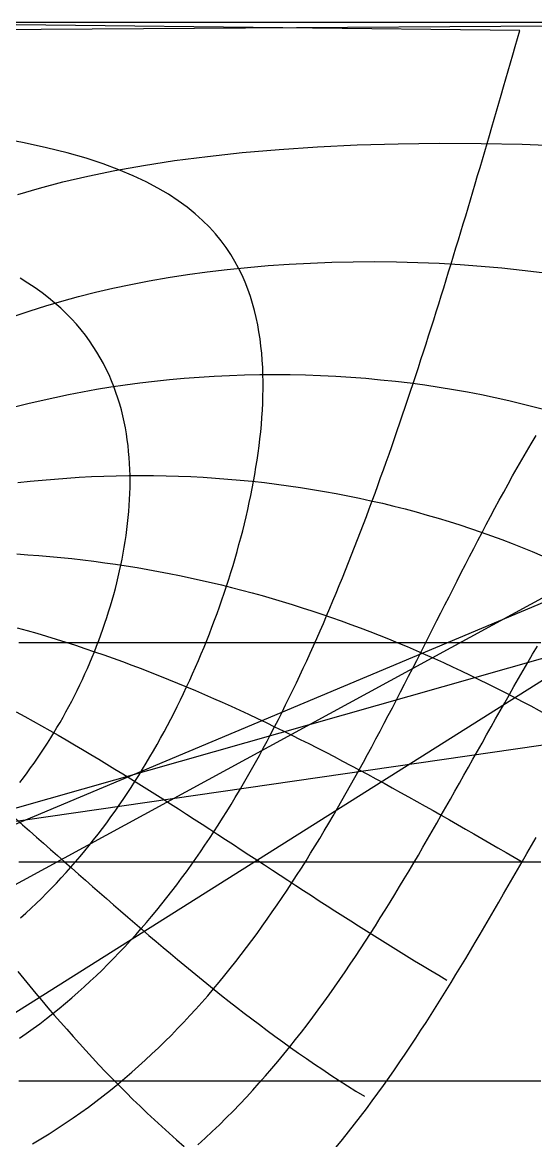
# Model space of a CAD drawing. Header units: millimetres. Extents: x -126 to 126, y -63 to 63.
# Drawn here: x 25.4 to 63.8, y -20.9 to 62.8 of the extents above; entities that cross this region are included whole.
import ezdxf

# ---------------------------------------------------------------- set-up
doc = ezdxf.new("R2010")
doc.units = ezdxf.units.MM
doc.layers.add('ENGRAVE', color=7, linetype='Continuous')
doc.layers.add('GUIDE', color=3, linetype='Continuous')

msp = doc.modelspace()

# ---------------------------------------------------------------- linework, layer by layer
at = {"layer": 'ENGRAVE'}
for points in [[(107.1178, 62.8319), (0, 62.1337)], [(44.2859, 10.1072), (44.5637, 10.6489), (44.8387, 11.1925), (45.1108, 11.7378), (45.3802, 12.2849), (45.6469, 12.8337), (45.911, 13.3842), (46.1725, 13.9363), (46.4314, 14.49), (46.688, 15.0453), (46.942, 15.6021), (47.1938, 16.1603), (47.4432, 16.72), (47.6904, 17.2811), (47.9353, 17.8436), (48.1781, 18.4074), (48.4187, 18.9725), (48.6573, 19.539), (48.8939, 20.1066), (49.1285, 20.6755), (49.3612, 21.2455), (49.5919, 21.8167), (49.8208, 22.3891), (50.048, 22.9625), (50.2733, 23.537), (50.4969, 24.1126), (50.7188, 24.6892), (50.9391, 25.2668), (51.1578, 25.8453), (51.3749, 26.4248), (51.5905, 27.0053), (51.8045, 27.5866), (52.0171, 28.1688), (52.2283, 28.7519), (52.4381, 29.3357), (52.6465, 29.9205), (52.8536, 30.506), (53.0594, 31.0922), (53.264, 31.6792), (53.4673, 32.267), (53.6694, 32.8554), (53.8703, 33.4446), (54.0701, 34.0344), (54.2689, 34.6249), (54.4665, 35.216), (54.6631, 35.8077), (54.8586, 36.4001), (55.0532, 36.993), (55.2468, 37.5865), (55.4395, 38.1805), (55.6312, 38.7751), (55.8221, 39.3702), (56.0122, 39.9658), (56.2014, 40.5618), (56.3897, 41.1584), (56.5774, 41.7554), (56.7642, 42.3528), (56.9503, 42.9507), (57.1358, 43.549), (57.3205, 44.1476), (57.5046, 44.7467), (57.688, 45.3461), (57.8709, 45.9459), (58.0531, 46.546), (58.2348, 47.1465), (58.416, 47.7472), (58.5966, 48.3483), (58.7768, 48.9497), (58.9564, 49.5513), (59.1356, 50.1532), (59.3144, 50.7553), (59.4928, 51.3577), (59.6708, 51.9603), (59.8484, 52.5631), (60.0256, 53.1662), (60.2026, 53.7694), (60.3792, 54.3727), (60.5556, 54.9763), (60.7317, 55.58), (60.9076, 56.1838), (61.0832, 56.7878), (61.2586, 57.3919), (61.4339, 57.996), (61.609, 58.6003), (61.7839, 59.2047), (61.9588, 59.8091), (62.1335, 60.4136), (62.3082, 61.0181), (62.4828, 61.6227), (62.6573, 62.2273), (9.3772, 62.8319)], [(37.6955, 13.088), (37.922, 13.5781), (38.1446, 14.0702), (38.3632, 14.5642), (38.578, 15.0601), (38.7889, 15.5579), (38.9959, 16.0574), (39.199, 16.5586), (39.3981, 17.0616), (39.5933, 17.5662), (39.7845, 18.0724), (39.9717, 18.5801), (40.1549, 19.0894), (40.334, 19.6002), (40.5091, 20.1123), (40.68, 20.6259), (40.8467, 21.1408), (41.0093, 21.657), (41.1675, 22.1744), (41.3214, 22.6931), (41.471, 23.213), (41.616, 23.7339), (41.7565, 24.256), (41.8924, 24.7791), (42.0235, 25.3033), (42.1499, 25.8284), (42.2713, 26.3544), (42.3876, 26.8813), (42.4988, 27.409), (42.6047, 27.9376), (42.7051, 28.4669), (42.7999, 28.9969), (42.8889, 29.5276), (42.9719, 30.0589), (43.0488, 30.5908), (43.1192, 31.1232), (43.183, 31.656), (43.24, 32.1894), (43.2898, 32.7231), (43.3321, 33.2571), (43.3667, 33.7914), (43.3932, 34.3259), (43.4111, 34.8606), (43.4202, 35.3953), (43.42, 35.9301), (43.4099, 36.4649), (43.3896, 36.9995), (43.3583, 37.534), (43.3156, 38.0682), (43.2607, 38.6021), (43.1929, 39.1355), (43.1115, 39.6684), (43.0155, 40.2007), (42.9041, 40.7322), (42.7761, 41.2629), (42.6305, 41.7925), (42.466, 42.3211), (42.2813, 42.8483), (42.0747, 43.3741), (41.8448, 43.8982), (41.5896, 44.4206), (41.3071, 44.9408), (40.995, 45.4588), (40.6509, 45.9742), (40.2719, 46.4867), (39.8551, 46.996), (39.3969, 47.5017), (38.8936, 48.0034), (38.3409, 48.5006), (37.7341, 48.9927), (37.0679, 49.4792), (36.3364, 49.9594), (35.5332, 50.4324), (34.651, 50.8974), (33.682, 51.3534), (32.6175, 51.7991), (31.448, 52.2332), (30.1636, 52.6543), (28.7537, 53.0605), (27.2073, 53.4498), (25.514, 53.8202), (23.6636, 54.169)], [(25.0565, 49.9381), (26.6749, 50.422), (28.4173, 50.8853), (30.2924, 51.3257), (32.308, 51.7403), (34.4705, 52.1262), (36.7838, 52.4802), (39.2488, 52.7989), (41.862, 53.0787), (44.6147, 53.3164), (47.492, 53.5087), (50.4729, 53.6526), (53.5305, 53.746), (56.6328, 53.7872), (59.7451, 53.7756), (62.8319, 53.7112)], [(62.8319, 53.7112), (65.8593, 53.5954)], [(24.8568, 40.8619), (25.9838, 41.2449), (27.1467, 41.6135), (28.3459, 41.9668), (29.5818, 42.3041), (30.8542, 42.6246), (32.1629, 42.9274), (33.5075, 43.2118), (34.8872, 43.4769), (36.3007, 43.722), (37.7467, 43.9461), (39.2231, 44.1487), (40.7278, 44.3289), (42.2582, 44.4861), (43.8112, 44.6197), (45.3837, 44.7291), (46.972, 44.814), (48.5721, 44.874), (50.1802, 44.9089), (51.792, 44.9184), (53.4033, 44.9025), (55.0098, 44.8614), (56.6073, 44.7951), (58.192, 44.704), (59.7599, 44.5885), (61.3076, 44.449), (62.8319, 44.2859)], [(30.7843, 15.7226), (30.951, 16.1443), (31.1131, 16.5677), (31.2704, 16.9928), (31.423, 17.4196), (31.5708, 17.8479), (31.7137, 18.2779), (31.8517, 18.7093), (31.9846, 19.1421), (32.1125, 19.5764), (32.2353, 20.0119), (32.3529, 20.4487), (32.4652, 20.8867), (32.572, 21.3259), (32.6734, 21.7661), (32.7693, 22.2073), (32.8594, 22.6495), (32.9438, 23.0926), (33.0223, 23.5366), (33.0947, 23.9813), (33.161, 24.4267), (33.2211, 24.8728), (33.2746, 25.3194), (33.3216, 25.7666), (33.3619, 26.2142), (33.3952, 26.6622), (33.4214, 27.1104), (33.4403, 27.5589), (33.4518, 28.0076), (33.4555, 28.4563), (33.4513, 28.9051), (33.439, 29.3537), (33.4182, 29.8022), (33.3888, 30.2504), (33.3504, 30.6983), (33.3028, 31.1458), (33.2456, 31.5927), (33.1785, 32.039), (33.1012, 32.4845), (33.0133, 32.9292), (32.9145, 33.373), (32.8042, 33.8157), (32.6822, 34.2571), (32.5479, 34.6973), (32.4008, 35.136), (32.2406, 35.5731), (32.0666, 36.0084), (31.8783, 36.4418), (31.6751, 36.8732), (31.4564, 37.3023), (31.2215, 37.729), (30.9698, 38.1531), (30.7006, 38.5744), (30.4132, 38.9927), (30.1067, 39.4077), (29.7803, 39.8192), (29.4332, 40.2269), (29.0646, 40.6307), (28.6734, 41.0302), (28.2588, 41.425), (27.8198, 41.815), (27.3554, 42.1997), (26.8646, 42.5789), (26.3463, 42.952), (25.7994, 43.3188), (25.2229, 43.6789)], [(62.8319, 44.2859), (64.3297, 44.1001)], [(105.9085, 39.7297), (-19.2427, -39.0915)], [(24.7966, 34.0423), (25.7877, 34.2946), (26.7929, 34.5347), (27.812, 34.762), (28.8445, 34.9764), (29.8899, 35.1776), (30.9477, 35.3651), (32.0171, 35.5388), (33.0976, 35.6983), (34.1883, 35.8434), (35.2885, 35.9739), (36.3972, 36.0896), (37.5135, 36.1901), (38.6365, 36.2755), (39.765, 36.3455), (40.8981, 36.4), (42.0346, 36.4388), (43.1733, 36.462), (44.3132, 36.4695), (45.453, 36.4613), (46.5916, 36.4373), (47.728, 36.3977), (48.8608, 36.3425), (49.9891, 36.2718), (51.1118, 36.1857), (52.2278, 36.0844), (53.3361, 35.968), (54.4359, 35.8368), (55.5261, 35.691), (56.6061, 35.5308), (57.675, 35.3565), (58.7322, 35.1683), (59.777, 34.9665), (60.8088, 34.7515), (61.8273, 34.5235), (62.8319, 34.2829)], [(62.8319, 34.2829), (63.8222, 34.03), (64.7981, 33.765), (65.7592, 33.4885), (66.7054, 33.2006), (67.6366, 32.9018), (68.5526, 32.5923), (69.4534, 32.2726), (70.3392, 31.9429), (71.2098, 31.6035), (72.0655, 31.2548), (72.9062, 30.8971), (73.7323, 30.5308), (74.5439, 30.1561), (75.3412, 29.7733), (76.1244, 29.3827), (76.8938, 28.9846), (77.6496, 28.5794), (78.3922, 28.1671), (79.1217, 27.7482), (79.8386, 27.3229), (80.5431, 26.8913), (81.2355, 26.4539), (-43.7476, -26.0107)], [(90.9871, 34.2197), (-33.9843, -33.6924)], [(50.6179, 6.8742), (50.9345, 7.4515), (51.2492, 8.0303), (51.5624, 8.6104), (51.8739, 9.1918), (52.184, 9.7745), (52.4928, 10.3584), (52.8003, 10.9435), (53.1067, 11.5297), (53.4122, 12.1171), (53.7167, 12.7056), (54.0205, 13.295), (54.3237, 13.8855), (54.6263, 14.477), (54.9286, 15.0694), (55.2306, 15.6626), (55.5325, 16.2568), (55.8343, 16.8518), (56.1363, 17.4475), (56.4386, 18.044), (56.7413, 18.6413), (57.0445, 19.2392), (57.3485, 19.8378), (57.6533, 20.4371), (57.9592, 21.0369), (58.2662, 21.6373), (58.5746, 22.2382), (58.8846, 22.8397), (59.1963, 23.4415), (59.5099, 24.0439), (59.8257, 24.6466), (60.1439, 25.2496), (60.4646, 25.853), (60.7881, 26.4567), (61.1147, 27.0606), (61.4447, 27.6648), (61.7782, 28.2691), (62.1157, 28.8735), (62.4574, 29.4781), (62.8037, 30.0827), (63.1549, 30.6873), (63.5114, 31.2918), (63.8736, 31.8963)], [(25.0506, 28.377), (25.9621, 28.4775), (26.8774, 28.5677), (27.7961, 28.6475), (28.7177, 28.7168), (29.642, 28.7756), (30.5684, 28.8237), (31.4965, 28.8612), (32.426, 28.888), (33.3563, 28.904), (34.2871, 28.9094), (35.2178, 28.9039), (36.1482, 28.8878), (37.0776, 28.8609), (38.0057, 28.8233), (38.9321, 28.7751), (39.8563, 28.7162), (40.7779, 28.6468), (41.6966, 28.567), (42.6118, 28.4767), (43.5233, 28.3761), (44.4307, 28.2653), (45.3336, 28.1443), (46.2317, 28.0134), (47.1246, 27.8726), (48.0122, 27.722), (48.894, 27.5618), (49.7698, 27.3921), (50.6395, 27.2132), (51.5027, 27.025), (52.3592, 26.8278), (53.209, 26.6217), (54.0517, 26.407), (54.8874, 26.1837), (55.7157, 25.9521), (56.5367, 25.7123), (57.3502, 25.4644), (58.1562, 25.2088), (58.9546, 24.9454), (59.7454, 24.6746), (60.5285, 24.3965), (61.304, 24.1113), (62.0717, 23.8191), (62.8319, 23.5201)], [(62.8319, 23.5201), (63.5844, 23.2145), (64.3293, 22.9025), (65.0667, 22.5843), (65.7966, 22.26), (66.5192, 21.9297), (67.2344, 21.5937), (67.9424, 21.2521), (68.6433, 20.9051), (69.3371, 20.5529), (70.0241, 20.1955), (70.7042, 19.8332), (71.3777, 19.4661), (72.0446, 19.0944), (72.7051, 18.7182), (73.3593, 18.3376), (74.0074, 17.9528), (-51.0142, -17.564)], [(24.9726, 23.0353), (25.8021, 22.9809), (26.63, 22.9186), (27.4562, 22.8486), (28.2804, 22.7708), (29.1024, 22.6853), (29.9222, 22.5922), (30.7394, 22.4916), (31.5539, 22.3834), (32.3656, 22.2678), (33.1742, 22.1448), (33.9797, 22.0145), (34.7819, 21.8771), (35.5807, 21.7325), (36.3759, 21.5809), (37.1674, 21.4223), (37.9552, 21.2569), (38.739, 21.0848), (39.5188, 20.906), (40.2946, 20.7207), (41.0662, 20.529), (41.8336, 20.3309), (42.5967, 20.1266), (43.3554, 19.9162), (44.1098, 19.6997), (44.8597, 19.4774), (45.6052, 19.2493), (46.3462, 19.0156), (47.0827, 18.7762), (47.8147, 18.5315), (48.5421, 18.2814), (49.2651, 18.0261), (49.9836, 17.7658), (50.6976, 17.5004), (51.4071, 17.2302), (52.1123, 16.9552), (52.813, 16.6757), (53.5093, 16.3916), (54.2014, 16.103), (54.8891, 15.8103), (55.5727, 15.5133), (56.2521, 15.2122), (56.9274, 14.9073), (57.5986, 14.5984), (58.2659, 14.2859), (58.9293, 13.9697), (59.5888, 13.65), (60.2446, 13.3268), (60.8967, 13.0004), (61.5453, 12.6708), (62.1903, 12.3381), (62.8319, 12.0024)], [(25.0014, 17.5154), (25.7367, 17.3085), (26.4686, 17.0966), (27.1968, 16.8796), (27.9215, 16.6577), (28.6426, 16.4309), (29.3601, 16.1994), (30.074, 15.9633), (30.7843, 15.7226), (31.4911, 15.4775), (32.1943, 15.2281), (32.894, 14.9744), (33.5902, 14.7166), (34.2829, 14.4547), (34.9721, 14.1889), (35.658, 13.9192), (36.3405, 13.6458), (37.0196, 13.3687), (37.6955, 13.088), (38.3681, 12.8039), (39.0376, 12.5165), (39.7039, 12.2258), (40.3672, 11.9319), (41.0274, 11.6349), (41.6848, 11.335), (42.3392, 11.0321), (42.9908, 10.7265), (43.6397, 10.4182), (44.2859, 10.1072), (44.9296, 9.7938), (45.5707, 9.4779), (46.2093, 9.1597), (46.8456, 8.8392), (47.4796, 8.5166), (48.1113, 8.1919), (48.741, 7.8652), (49.3685, 7.5366), (49.9941, 7.2063), (50.6179, 6.8742), (51.2398, 6.5405), (51.86, 6.2052), (52.4786, 5.8685), (53.0956, 5.5303), (53.7112, 5.1909), (54.3255, 4.8503), (54.9384, 4.5086), (55.5502, 4.1658), (56.1609, 3.822), (56.7705, 3.4773), (57.3793, 3.1319), (57.9872, 2.7857), (58.5944, 2.4389), (59.2009, 2.0915), (59.8069, 1.7437), (60.4125, 1.3954), (61.0176, 1.0468), (61.6225, 0.698), (62.2272, 0.3491), (62.8319, 0)], [(25.1327, 16.4061), (25.8309, 16.4061), (26.529, 16.4061), (27.2271, 16.4061), (27.9253, 16.4061), (28.6234, 16.4061), (29.3215, 16.4061), (30.0197, 16.4061), (30.7178, 16.4061), (31.4159, 16.4061), (32.1141, 16.4061), (32.8122, 16.4061), (33.5103, 16.4061), (34.2085, 16.4061), (34.9066, 16.4061), (35.6047, 16.4061), (36.3028, 16.4061), (37.001, 16.4061), (37.6991, 16.4061), (38.3972, 16.4061), (39.0954, 16.4061), (39.7935, 16.4061), (40.4916, 16.4061), (41.1898, 16.4061), (41.8879, 16.4061), (42.586, 16.4061), (43.2842, 16.4061), (43.9823, 16.4061), (44.6804, 16.4061), (45.3786, 16.4061), (46.0767, 16.4061), (46.7748, 16.4061), (47.473, 16.4061), (48.1711, 16.4061), (48.8692, 16.4061), (49.5674, 16.4061), (50.2655, 16.4061), (50.9636, 16.4061), (51.6617, 16.4061), (52.3599, 16.4061), (53.058, 16.4061), (53.7561, 16.4061), (54.4543, 16.4061), (55.1524, 16.4061), (55.8505, 16.4061), (56.5487, 16.4061), (57.2468, 16.4061), (57.9449, 16.4061), (58.6431, 16.4061), (59.3412, 16.4061), (60.0393, 16.4061), (60.7375, 16.4061), (61.4356, 16.4061), (62.1337, 16.4061), (62.8319, 16.4061)], [(56.7705, 3.4773), (57.1112, 4.0754), (57.4511, 4.6742), (57.7903, 5.2737), (58.1291, 5.8738), (58.4675, 6.4745), (58.8058, 7.0758), (59.144, 7.6776), (59.4823, 8.2798), (59.821, 8.8825), (60.16, 9.4856), (60.4996, 10.089), (60.84, 10.6927), (61.1813, 11.2967), (61.5237, 11.9009), (61.8674, 12.5052), (62.2125, 13.1097), (62.5592, 13.7143), (62.9078, 14.3189), (63.2583, 14.9234), (63.611, 15.528), (63.9661, 16.1324)], [(62.8319, 16.4061), (63.53, 16.4061), (64.2281, 16.4061)], [(25.1943, 5.9322), (25.4683, 6.2901), (25.7383, 6.6512), (26.0041, 7.0155), (26.2658, 7.383), (26.5234, 7.7537), (26.7769, 8.1273), (27.0262, 8.504), (27.2713, 8.8835), (27.5123, 9.266), (27.7491, 9.6512), (27.9816, 10.0391), (28.21, 10.4297), (28.4341, 10.8229), (28.6539, 11.2187), (28.8695, 11.6169), (29.0808, 12.0176), (29.2877, 12.4206), (29.4903, 12.8259), (29.6885, 13.2335), (29.8824, 13.6432), (30.0718, 14.0551), (30.2567, 14.469), (30.4371, 14.885), (30.613, 15.3028), (30.7843, 15.7226)], [(25.2467, -4.2094), (25.645, -3.8502), (26.0384, -3.4862), (26.4272, -3.1175), (26.8111, -2.7442), (27.1904, -2.3664), (27.565, -1.9841), (27.9349, -1.5975), (28.3001, -1.2067), (28.6607, -0.8116), (29.0168, -0.4125), (29.3682, -0.0094), (29.7151, 0.3976), (30.0575, 0.8085), (30.3954, 1.2231), (30.7288, 1.6414), (31.0578, 2.0633), (31.3824, 2.4887), (31.7027, 2.9176), (32.0186, 3.3498), (32.3301, 3.7854), (32.6374, 4.2241), (32.9405, 4.6661), (33.2393, 5.1111), (33.5339, 5.5592), (33.8243, 6.0102), (34.1106, 6.4641), (34.3927, 6.9208), (34.6708, 7.3803), (34.9448, 7.8425), (35.2147, 8.3073), (35.4807, 8.7747), (35.7426, 9.2447), (36.0005, 9.7171), (36.2544, 10.1918), (36.5044, 10.669), (36.7505, 11.1484), (36.9926, 11.6301), (37.2308, 12.114), (37.4651, 12.6), (37.6955, 13.088)], [(62.8319, 12.0024), (63.4701, 11.6638), (64.1051, 11.3224), (64.7369, 10.9783), (65.3657, 10.6316), (65.9915, 10.2825), (66.6145, 9.9309), (67.2346, 9.577), (67.8521, 9.221), (-57.1967, -8.8628)], [(24.9323, 11.2229), (25.5633, 10.8781), (26.1912, 10.5307), (26.8162, 10.1808), (27.4383, 9.8286), (28.0577, 9.4741), (28.6744, 9.1174), (29.2885, 8.7586), (29.9002, 8.3979), (30.5096, 8.0352), (31.1167, 7.6707), (31.7217, 7.3045), (32.3246, 6.9367), (32.9255, 6.5674), (33.5247, 6.1965), (34.122, 5.8244), (34.7178, 5.4509), (35.312, 5.0763), (35.9049, 4.7005), (36.4964, 4.3238), (37.0866, 3.9461), (37.6758, 3.5675), (38.264, 3.1882), (38.8513, 2.8082), (39.4378, 2.4276), (40.0237, 2.0464), (40.6089, 1.6649), (41.1937, 1.2829), (41.7782, 0.9007), (42.3623, 0.5183), (42.9464, 0.1358), (43.5304, -0.2467), (44.1145, -0.6292), (44.6987, -1.0115), (45.2832, -1.3936), (45.8682, -1.7755), (46.4536, -2.1569), (47.0396, -2.5379), (47.6263, -2.9184), (48.2139, -3.2982), (48.8023, -3.6773), (49.3918, -4.0556), (49.9825, -4.4331), (50.5743, -4.8095), (51.1675, -5.185), (51.7622, -5.5593), (52.3584, -5.9324), (52.9563, -6.3041), (53.556, -6.6745), (54.1575, -7.0435), (54.761, -7.4108), (55.3665, -7.7765), (55.9743, -8.1405), (56.5843, -8.5026), (57.1967, -8.8628)], [(25.1693, -13.2207), (25.6829, -12.8618), (26.19, -12.4966), (26.6908, -12.1255), (27.1853, -11.7484), (27.6734, -11.3655), (28.1554, -10.977), (28.6311, -10.583), (29.1007, -10.1836), (29.5643, -9.7789), (30.0218, -9.3691), (30.4734, -8.9542), (30.9192, -8.5344), (31.3591, -8.1099), (31.7933, -7.6807), (32.2219, -7.2469), (32.6449, -6.8086), (33.0625, -6.366), (33.4746, -5.9192), (33.8813, -5.4682), (34.2829, -5.0131), (34.6792, -4.5541), (35.0705, -4.0913), (35.4568, -3.6247), (35.8381, -3.1544), (36.2146, -2.6806), (36.5864, -2.2032), (36.9535, -1.7225), (37.316, -1.2384), (37.6739, -0.7511), (38.0275, -0.2606), (38.3767, 0.233), (38.7216, 0.7295), (39.0623, 1.229), (39.3989, 1.7314), (39.7315, 2.2366), (40.0602, 2.7445), (40.3849, 3.2551), (40.7058, 3.7682), (41.023, 4.2839), (41.3366, 4.8021), (41.6465, 5.3227), (41.9529, 5.8456), (42.2559, 6.3708), (42.5555, 6.8983), (42.8518, 7.4279), (43.1449, 7.9597), (43.4348, 8.4936), (43.7215, 9.0295), (44.0052, 9.5674), (44.2859, 10.1072)], [(26.1542, -21.1132), (26.7784, -20.7417), (27.3934, -20.3628), (27.9993, -19.9769), (28.5961, -19.5839), (29.1841, -19.1842), (29.7631, -18.778), (30.3335, -18.3653), (30.8953, -17.9464), (31.4486, -17.5215), (31.9936, -17.0908), (32.5305, -16.6543), (33.0592, -16.2123), (33.5801, -15.7649), (34.0933, -15.3123), (34.5988, -14.8547), (35.0969, -14.3921), (35.5877, -13.9247), (36.0714, -13.4527), (36.5481, -12.9762), (37.0179, -12.4954), (37.4812, -12.0103), (37.9378, -11.521), (38.3882, -11.0278), (38.8323, -10.5307), (39.2704, -10.0298), (39.7025, -9.5253), (40.129, -9.0173), (40.5498, -8.5057), (40.9652, -7.9909), (41.3753, -7.4728), (41.7802, -6.9516), (42.1801, -6.4273), (42.5751, -5.9), (42.9654, -5.3699), (43.3511, -4.8369), (43.7323, -4.3013), (44.1093, -3.763), (44.482, -3.2222), (44.8507, -2.6789), (45.2154, -2.1331), (45.5764, -1.5851), (45.9336, -1.0347), (46.2874, -0.4822), (46.6377, 0.0725), (46.9847, 0.6292), (47.3285, 1.188), (47.6693, 1.7487), (48.0071, 2.3113), (48.3421, 2.8758), (48.6744, 3.442), (49.0041, 4.01), (49.3314, 4.5797), (49.6562, 5.151), (49.9789, 5.7239), (50.2994, 6.2983), (50.6179, 6.8742)], [(38.5339, -21.2044), (39.0804, -20.7056), (39.6174, -20.2022), (40.1452, -19.6945), (40.6641, -19.1824), (41.1744, -18.6663), (41.6763, -18.1462), (42.1701, -17.6224), (42.656, -17.0948), (43.1344, -16.5638), (43.6055, -16.0293), (44.0695, -15.4916), (44.5267, -14.9508), (44.9773, -14.4069), (45.4215, -13.8601), (45.8596, -13.3105), (46.2917, -12.7582), (46.7182, -12.2032), (47.1392, -11.6458), (47.555, -11.0859), (47.9656, -10.5237), (48.3714, -9.9593), (48.7726, -9.3927), (49.1692, -8.8241), (49.5616, -8.2534), (49.9498, -7.6808), (50.3342, -7.1064), (50.7148, -6.5302), (51.0918, -5.9523), (51.4654, -5.3727), (51.8358, -4.7916), (52.2031, -4.2089), (52.5675, -3.6248), (52.9292, -3.0394), (53.2883, -2.4525), (53.6449, -1.8644), (53.9993, -1.2751), (54.3515, -0.6846), (54.7018, -0.093), (55.0503, 0.4997), (55.3971, 1.0934), (55.7423, 1.688), (56.0863, 2.2836), (56.4289, 2.8801), (56.7705, 3.4773)], [(24.8734, 3.2299), (25.4, 2.7698), (25.9257, 2.3093), (26.4507, 1.8483), (26.9752, 1.387), (27.4992, 0.9255), (28.023, 0.4638), (28.5466, 0.0021), (29.0702, -0.4597), (29.594, -0.9214), (30.118, -1.3829), (30.6425, -1.8442), (31.1675, -2.3051), (31.6932, -2.7657), (32.2198, -3.2258), (32.7473, -3.6853), (33.276, -4.1442), (33.8059, -4.6024), (34.3372, -5.0598), (34.8701, -5.5163), (35.4046, -5.9718), (35.941, -6.4262), (36.4794, -6.8796), (37.0198, -7.3317), (37.5626, -7.7825), (38.1078, -8.2318), (38.6555, -8.6797), (39.2059, -9.126), (39.7592, -9.5706), (40.3155, -10.0135), (40.8749, -10.4545), (41.4376, -10.8935), (42.0038, -11.3305), (42.5736, -11.7653), (43.1472, -12.1978), (43.7246, -12.6279), (44.3061, -13.0556), (44.8918, -13.4807), (45.4819, -13.9031), (46.0765, -14.3227), (46.6758, -14.7393), (47.2799, -15.153), (47.889, -15.5634), (48.5032, -15.9706), (49.1227, -16.3744), (49.7476, -16.7746), (50.378, -17.1712), (51.0142, -17.564)], [(62.8319, 0), (63.1809, 0.6046), (63.5302, 1.2091), (63.8798, 1.8136)], [(25.1327, 0), (25.8309, 0), (26.529, 0), (27.2271, 0), (27.9253, 0), (28.6234, 0), (29.3215, 0), (30.0197, 0), (30.7178, 0), (31.4159, 0), (32.1141, 0), (32.8122, 0), (33.5103, 0), (34.2085, 0), (34.9066, 0), (35.6047, 0), (36.3028, 0), (37.001, 0), (37.6991, 0), (38.3972, 0), (39.0954, 0), (39.7935, 0), (40.4916, 0), (41.1898, 0), (41.8879, 0), (42.586, 0), (43.2842, 0), (43.9823, 0), (44.6804, 0), (45.3786, 0), (46.0767, 0), (46.7748, 0), (47.473, 0), (48.1711, 0), (48.8692, 0), (49.5674, 0), (50.2655, 0), (50.9636, 0), (51.6617, 0), (52.3599, 0), (53.058, 0), (53.7561, 0), (54.4543, 0), (55.1524, 0), (55.8505, 0), (56.5487, 0), (57.2468, 0), (57.9449, 0), (58.6431, 0), (59.3412, 0), (60.0393, 0), (60.7375, 0), (61.4356, 0), (62.1337, 0), (62.8319, 0)], [(48.8939, -21.3626), (49.3612, -20.7932), (49.8208, -20.2214), (50.2733, -19.6474), (50.7188, -19.0713), (51.1578, -18.4933), (51.5905, -17.9133), (52.0171, -17.3315), (52.4381, -16.7481), (52.8536, -16.163), (53.264, -15.5763), (53.6694, -14.9882), (54.0701, -14.3987), (54.4665, -13.8079), (54.8586, -13.2159), (55.2468, -12.6227), (55.6312, -12.0284), (56.0122, -11.4331), (56.3897, -10.8367), (56.7642, -10.2395), (57.1358, -9.6414), (57.5046, -9.0426), (57.8709, -8.443), (58.2348, -7.8427), (58.5966, -7.2418), (58.9564, -6.6403), (59.3144, -6.0383), (59.6708, -5.4358), (60.0256, -4.8328), (60.3792, -4.2296), (60.7317, -3.6259), (61.0832, -3.022), (61.4339, -2.4179), (61.7839, -1.8136), (62.1335, -1.2091), (62.4828, -0.6046), (62.8319, 0)], [(62.8319, 0), (63.53, 0), (64.2281, 0)], [(25.0407, -8.2298), (25.4881, -8.7739), (25.9383, -9.317), (26.3913, -9.859), (26.8475, -10.3997), (27.3069, -10.9391), (27.7699, -11.4771), (28.2365, -12.0137), (28.707, -12.5487), (29.1816, -13.0821), (29.6605, -13.6137), (30.1439, -14.1436), (30.6321, -14.6715), (31.1252, -15.1974), (31.6235, -15.7211), (32.1273, -16.2427), (32.6367, -16.7619), (33.1521, -17.2787), (33.6735, -17.7929), (34.2015, -18.3045), (34.736, -18.8133), (35.2776, -19.3191), (35.8263, -19.8219), (36.3825, -20.3215), (36.9465, -20.8178), (37.5185, -21.3105)], [(25.1327, -16.4061), (25.8309, -16.4061), (26.529, -16.4061), (27.2271, -16.4061), (27.9253, -16.4061), (28.6234, -16.4061), (29.3215, -16.4061), (30.0197, -16.4061), (30.7178, -16.4061), (31.4159, -16.4061), (32.1141, -16.4061), (32.8122, -16.4061), (33.5103, -16.4061), (34.2085, -16.4061), (34.9066, -16.4061), (35.6047, -16.4061), (36.3028, -16.4061), (37.001, -16.4061), (37.6991, -16.4061), (38.3972, -16.4061), (39.0954, -16.4061), (39.7935, -16.4061), (40.4916, -16.4061), (41.1898, -16.4061), (41.8879, -16.4061), (42.586, -16.4061), (43.2842, -16.4061), (43.9823, -16.4061), (44.6804, -16.4061), (45.3786, -16.4061), (46.0767, -16.4061), (46.7748, -16.4061), (47.473, -16.4061), (48.1711, -16.4061), (48.8692, -16.4061), (49.5674, -16.4061), (50.2655, -16.4061), (50.9636, -16.4061), (51.6617, -16.4061), (52.3599, -16.4061), (53.058, -16.4061), (53.7561, -16.4061), (54.4543, -16.4061), (55.1524, -16.4061), (55.8505, -16.4061), (56.5487, -16.4061), (57.2468, -16.4061), (57.9449, -16.4061), (58.6431, -16.4061), (59.3412, -16.4061), (60.0393, -16.4061), (60.7375, -16.4061), (61.4356, -16.4061), (62.1337, -16.4061), (62.8319, -16.4061)], [(62.8319, -16.4061), (63.53, -16.4061), (64.2281, -16.4061)]]:
    msp.add_lwpolyline(points, dxfattribs=at)
at = {"layer": 'GUIDE'}
msp.add_lwpolyline([(-125.6637, -62.8319), (125.6637, -62.8319), (125.6637, 62.8319), (-125.6637, 62.8319)], close=True, dxfattribs=at)

doc.saveas('drawing.dxf')
